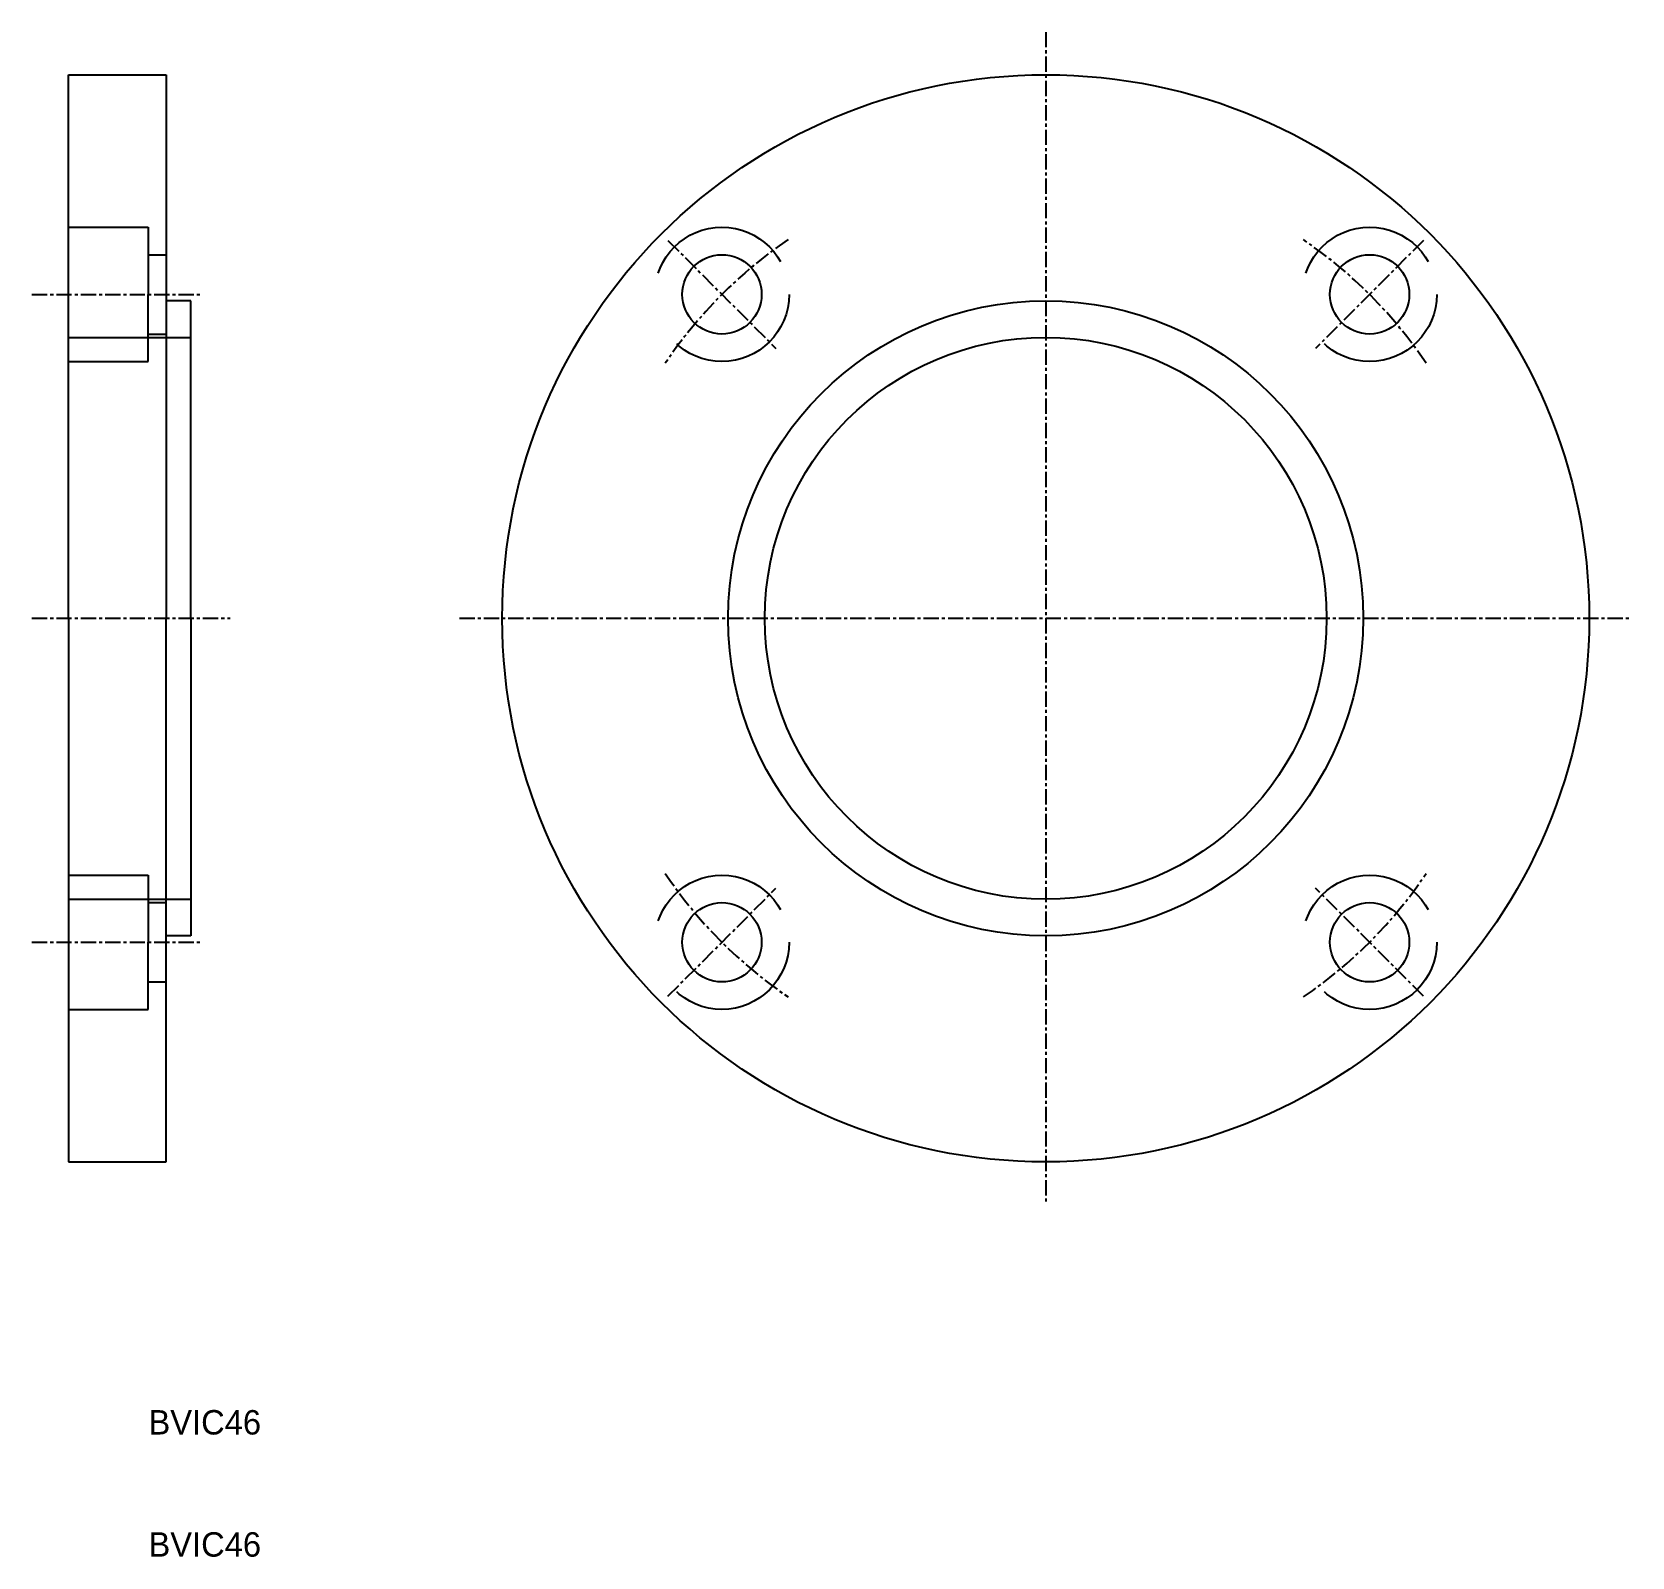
# Model space of a CAD drawing. Extents: x 168 to 299, y 79 to 203.
import ezdxf

# ---------------------------------------------------------------- set-up
doc = ezdxf.new("R2010")
doc.units = 0
doc.linetypes.add('CENTER', pattern=[2, 1.25, -0.25, 0.25, -0.25])
doc.linetypes.add('DASHED', pattern=[19.05, 12.7, -6.35])
doc.layers.get('0').update_dxf_attribs({"linetype": 'CONTINUOUS'})
doc.layers.add('CENTER', color=1, linetype='CENTER')

msp = doc.modelspace()

# ---------------------------------------------------------------- linework, layer by layer
for p, q in [((171.11, 155.37), (171.11, 199.87)), ((171.11, 199.87), (179.11, 199.87)), ((179.11, 199.87), (179.11, 155.37)), ((181.11, 181.37), (179.11, 181.37)), ((181.11, 155.37), (181.11, 181.37)), ((171.11, 155.37), (171.11, 110.87)), ((179.11, 110.87), (179.11, 155.37)), ((181.11, 155.37), (181.11, 129.37)), ((181.11, 129.37), (179.11, 129.37)), ((171.11, 110.87), (179.11, 110.87))]:
    msp.add_line(p, q)
at = {"color": 3, "linetype": 'DASHED'}
for p, q in [((171.11, 187.39), (177.61, 187.39)), ((177.61, 187.39), (177.61, 181.89)), ((177.61, 185.14), (179.11, 185.14)), ((177.61, 176.39), (177.61, 181.89)), ((171.11, 178.37), (181.11, 178.37)), ((177.61, 178.64), (179.11, 178.64)), ((171.11, 176.39), (177.61, 176.39)), ((171.11, 134.35), (177.61, 134.35)), ((177.61, 134.35), (177.61, 128.85)), ((171.11, 132.37), (181.11, 132.37)), ((177.61, 132.1), (179.11, 132.1)), ((177.61, 123.35), (177.61, 128.85)), ((177.61, 125.6), (179.11, 125.6)), ((171.11, 123.35), (177.61, 123.35))]:
    msp.add_line(p, q, dxfattribs=at)
for centre, radius in [((251.11, 155.37), 44.5), ((224.6, 181.89), 3.25), ((224.6, 181.89), 3.25), ((277.63, 181.89), 3.25), ((277.63, 181.89), 3.25), ((251.11, 155.37), 26), ((251.11, 155.37), 23), ((224.6, 128.85), 3.25), ((224.6, 128.85), 3.25), ((277.63, 128.85), 3.25), ((277.63, 128.85), 3.25)]:
    msp.add_circle(centre, radius)
for centre in [(224.6, 181.89), (277.63, 181.89), (224.6, 128.85), (277.63, 128.85)]:
    msp.add_circle(centre, 5.5, dxfattribs=at)
at = {"layer": 'CENTER', "color": 1, "linetype": 'CENTER'}
for p, q in [((251.11, 203.37), (251.11, 107.37)), ((220.18, 186.31), (229.02, 177.47)), ((220.18, 186.31), (229.02, 177.47)), ((282.05, 186.31), (273.21, 177.47)), ((282.05, 186.31), (273.21, 177.47)), ((168.11, 181.89), (182.11, 181.89)), ((168.11, 155.37), (184.34, 155.37)), ((203.11, 155.37), (299.11, 155.37)), ((220.18, 124.43), (229.02, 133.27)), ((220.18, 124.43), (229.02, 133.27)), ((282.05, 124.43), (273.21, 133.27)), ((282.05, 124.43), (273.21, 133.27)), ((168.11, 128.85), (182.11, 128.85))]:
    msp.add_line(p, q, dxfattribs=at)
for start, end in [(124.2378, 146.155), (33.845, 55.7622), (213.845, 235.7622), (304.2378, 326.155)]:
    msp.add_arc((251.11, 155.37), 37.5, start, end, dxfattribs=at)

# ---------------------------------------------------------------- texts
for p in [(177.65, 88.55), (177.65, 78.55)]:
    msp.add_text('BVIC46', height=2).set_placement(p)

doc.saveas('drawing.dxf')
